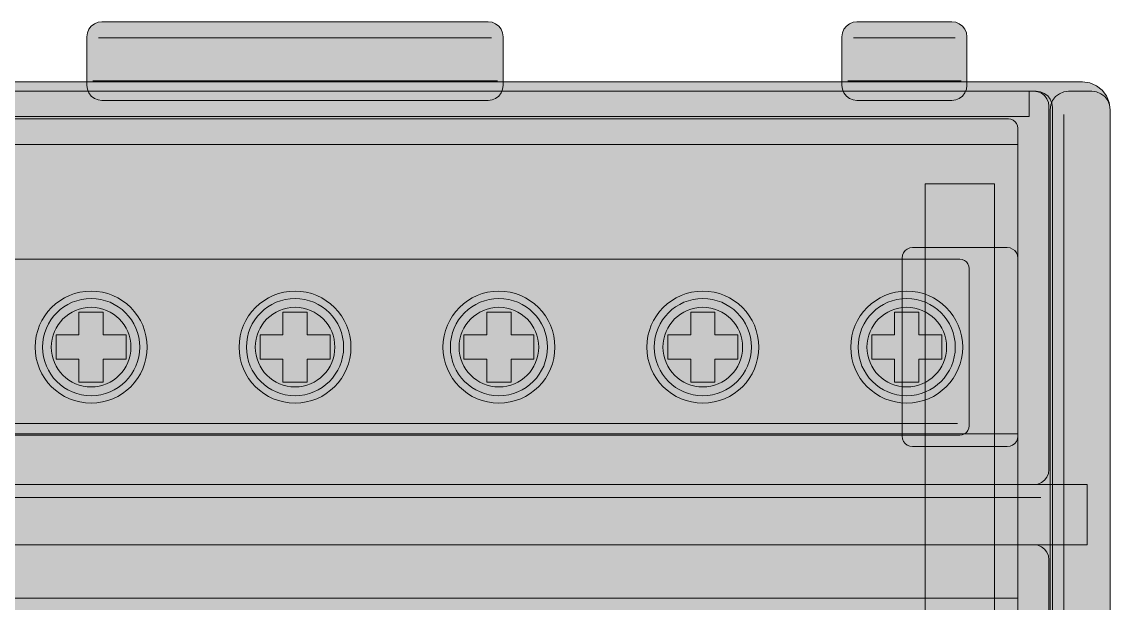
# Model space of a CAD drawing. Header units: millimetres. Extents: x 2517 to 4319, y 573 to 1664.
# Drawn here: x 2583.58 to 2630.65, y 676.32 to 701.44 of the extents above; entities that cross this region are included whole.
import ezdxf

# ---------------------------------------------------------------- set-up
doc = ezdxf.new("R2010")
doc.units = ezdxf.units.MM
for name, color, linetype, lineweight in [('EKF_DETAILS', 7, 'Continuous', 5), ('EKF_FILL', 7, 'Continuous', 5), ('EKF_OUTLINE', 7, 'Continuous', 13), ('EKF_TERMINALS', 7, 'Continuous', 5)]:
    doc.layers.add(name, color=color, linetype=linetype, lineweight=lineweight)

# ---------------------------------------------------------------- blocks, each defined once
blk = doc.blocks.new('EKF_CM_4x7')
at = {"layer": 'EKF_FILL', "true_color": 0x74745f}
for points in [[(43.6, 90.7), (43.768, 90.678), (43.925, 90.613), (44.06, 90.51), (44.163, 90.375), (44.228, 90.218), (44.25, 90.05), (44.25, 87.95), (44.228, 87.782), (44.163, 87.625), (44.06, 87.49), (43.925, 87.387), (43.768, 87.322), (43.6, 87.3), (26.9, 87.3), (26.732, 87.322), (26.575, 87.387), (26.44, 87.49), (26.337, 87.625), (26.272, 87.782), (26.25, 87.95), (26.25, 90.05), (26.272, 90.218), (26.337, 90.375), (26.44, 90.51), (26.575, 90.613), (26.732, 90.678), (26.9, 90.7)], [(63.65, 90.7), (63.818, 90.678), (63.975, 90.613), (64.11, 90.51), (64.213, 90.375), (64.278, 90.218), (64.3, 90.05), (64.3, 87.95), (64.278, 87.782), (64.213, 87.625), (64.11, 87.49), (63.975, 87.387), (63.818, 87.322), (63.65, 87.3), (59.55, 87.3), (59.382, 87.322), (59.225, 87.387), (59.09, 87.49), (58.987, 87.625), (58.922, 87.782), (58.9, 87.95), (58.9, 90.05), (58.922, 90.218), (58.987, 90.375), (59.09, 90.51), (59.225, 90.613), (59.382, 90.678), (59.55, 90.7)]]:
    blk.add_hatch(color=47, dxfattribs=at).paths.add_polyline_path(points)
at = {"layer": 'EKF_FILL', "true_color": 0xe3e8e5}
blk.add_hatch(color=254, dxfattribs=at).paths.add_polyline_path([(69.3, 88.1), (69.611, 88.059), (69.9, 87.939), (70.149, 87.749), (70.339, 87.5), (70.459, 87.211), (70.5, 86.9), (70.5, 1.2), (70.459, 0.889), (70.339, 0.6), (70.149, 0.351), (69.9, 0.161), (69.611, 0.041), (69.3, 0), (1.2, 0), (0.889, 0.041), (0.6, 0.161), (0.351, 0.351), (0.161, 0.6), (0.041, 0.889), (0, 1.2), (0, 86.9), (0.041, 87.211), (0.161, 87.5), (0.351, 87.749), (0.6, 87.939), (0.889, 88.059), (1.2, 88.1)])
at = {"layer": 'EKF_FILL', "true_color": 0x55564e}
blk.add_hatch(color=251, dxfattribs=at).paths.add_polyline_path([(67.3, 87.7), (67.481, 87.676), (67.65, 87.606), (67.795, 87.495), (67.906, 87.35), (67.976, 87.181), (68, 87), (68, 1.4), (67.976, 1.219), (67.906, 1.05), (67.795, 0.905), (67.65, 0.794), (67.481, 0.724), (67.3, 0.7), (3.2, 0.7), (3.019, 0.724), (2.85, 0.794), (2.705, 0.905), (2.594, 1.05), (2.524, 1.219), (2.5, 1.4), (2.5, 87), (2.524, 87.181), (2.594, 87.35), (2.705, 87.495), (2.85, 87.606), (3.019, 87.676), (3.2, 87.7)])
at = {"layer": 'EKF_FILL', "true_color": 0x797c6b}
blk.add_hatch(color=8, dxfattribs=at).paths.add_polyline_path([(3.5, 87.7), (67, 87.7), (67, 86.6), (3.5, 86.6)])
at = {"layer": 'EKF_FILL', "true_color": 0xe4e9e6}
blk.add_hatch(color=254, dxfattribs=at).paths.add_polyline_path([(69.7, 87.7), (69.907, 87.673), (70.1, 87.593), (70.266, 87.466), (70.393, 87.3), (70.473, 87.107), (70.5, 86.9), (70.5, 0.8), (70.473, 0.593), (70.393, 0.4), (70.266, 0.234), (70.1, 0.107), (69.907, 0.027), (69.7, 0), (68.7, 0), (68.493, 0.027), (68.3, 0.107), (68.134, 0.234), (68.007, 0.4), (67.927, 0.593), (67.9, 0.8), (67.9, 86.9), (67.927, 87.107), (68.007, 87.3), (68.134, 87.466), (68.3, 87.593), (68.493, 87.673), (68.7, 87.7)])
at = {"layer": 'EKF_FILL', "true_color": 0x8b8e81}
for points in [[(3.3, 86.9), (67.2, 86.9), (67.2, 85.7), (3.3, 85.7)], [(3.3, 67.3), (67.2, 67.3), (67.2, 66.1), (3.3, 66.1)]]:
    blk.add_hatch(color=252, dxfattribs=at).paths.add_polyline_path(points)
at = {"layer": 'EKF_FILL', "true_color": 0x66665a}
blk.add_hatch(color=251, dxfattribs=at).paths.add_polyline_path([(66.1, 86.5), (66.204, 86.486), (66.3, 86.446), (66.383, 86.383), (66.446, 86.3), (66.486, 86.204), (66.5, 86.1), (66.5, 2.3), (66.486, 2.196), (66.446, 2.1), (66.383, 2.017), (66.3, 1.954), (66.204, 1.914), (66.1, 1.9), (4.4, 1.9), (4.296, 1.914), (4.2, 1.954), (4.117, 2.017), (4.054, 2.1), (4.014, 2.196), (4, 2.3), (4, 86.1), (4.014, 86.204), (4.054, 86.3), (4.117, 86.383), (4.2, 86.446), (4.296, 86.486), (4.4, 86.5)])
at = {"layer": 'EKF_FILL', "true_color": 0x7d7d6d}
blk.add_hatch(color=8, dxfattribs=at).paths.add_polyline_path([(62.5, 83.7), (65.5, 83.7), (65.5, 5), (62.5, 5)])
at = {"layer": 'EKF_FILL', "true_color": 0x56594c}
blk.add_hatch(color=251, dxfattribs=at).paths.add_polyline_path([(66.05, 80.942), (66.166, 80.926), (66.275, 80.881), (66.368, 80.81), (66.44, 80.716), (66.485, 80.608), (66.5, 80.492), (66.5, 72.791), (66.485, 72.675), (66.44, 72.567), (66.368, 72.473), (66.275, 72.402), (66.166, 72.357), (66.05, 72.341), (61.95, 72.341), (61.834, 72.357), (61.725, 72.402), (61.632, 72.473), (61.56, 72.567), (61.515, 72.675), (61.5, 72.791), (61.5, 80.492), (61.515, 80.608), (61.56, 80.716), (61.632, 80.81), (61.725, 80.881), (61.834, 80.926), (61.95, 80.942)])
at = {"layer": 'EKF_FILL', "true_color": 0x8b805d}
blk.add_hatch(color=45, dxfattribs=at).paths.add_polyline_path([(64, 80.442), (64.104, 80.428), (64.2, 80.388), (64.283, 80.324), (64.346, 80.242), (64.386, 80.145), (64.4, 80.041), (64.4, 73.242), (64.386, 73.138), (64.346, 73.041), (64.283, 72.959), (64.2, 72.895), (64.104, 72.855), (64, 72.841), (6.5, 72.841), (6.396, 72.855), (6.3, 72.895), (6.217, 72.959), (6.154, 73.041), (6.114, 73.138), (6.1, 73.242), (6.1, 80.041), (6.114, 80.145), (6.154, 80.242), (6.217, 80.324), (6.3, 80.388), (6.396, 80.428), (6.5, 80.442)])
at = {"layer": 'EKF_FILL', "true_color": 0x625f4e}
for points in [[(28.853, 76.642), (28.833, 76.326), (28.771, 76.015), (28.669, 75.715), (28.529, 75.431), (28.353, 75.168), (28.145, 74.93), (27.907, 74.722), (27.643, 74.546), (27.359, 74.406), (27.06, 74.304), (26.749, 74.242), (26.433, 74.222), (26.117, 74.242), (25.807, 74.304), (25.507, 74.406), (25.223, 74.546), (24.96, 74.722), (24.722, 74.93), (24.513, 75.168), (24.338, 75.431), (24.198, 75.715), (24.096, 76.015), (24.034, 76.326), (24.013, 76.642), (24.034, 76.957), (24.096, 77.268), (24.198, 77.568), (24.338, 77.852), (24.513, 78.115), (24.722, 78.353), (24.96, 78.561), (25.223, 78.737), (25.507, 78.877), (25.807, 78.979), (26.117, 79.041), (26.433, 79.061), (26.749, 79.041), (27.06, 78.979), (27.359, 78.877), (27.643, 78.737), (27.907, 78.561), (28.145, 78.353), (28.353, 78.115), (28.529, 77.852), (28.669, 77.568), (28.771, 77.268), (28.833, 76.957)], [(37.67, 76.642), (37.649, 76.326), (37.588, 76.015), (37.486, 75.715), (37.346, 75.431), (37.17, 75.168), (36.961, 74.93), (36.723, 74.722), (36.46, 74.546), (36.176, 74.406), (35.876, 74.304), (35.566, 74.242), (35.25, 74.222), (34.934, 74.242), (34.624, 74.304), (34.324, 74.406), (34.04, 74.546), (33.777, 74.722), (33.539, 74.93), (33.33, 75.168), (33.154, 75.431), (33.014, 75.715), (32.912, 76.015), (32.851, 76.326), (32.83, 76.642), (32.851, 76.957), (32.912, 77.268), (33.014, 77.568), (33.154, 77.852), (33.33, 78.115), (33.539, 78.353), (33.777, 78.561), (34.04, 78.737), (34.324, 78.877), (34.624, 78.979), (34.934, 79.041), (35.25, 79.061), (35.566, 79.041), (35.876, 78.979), (36.176, 78.877), (36.46, 78.737), (36.723, 78.561), (36.961, 78.353), (37.17, 78.115), (37.346, 77.852), (37.486, 77.568), (37.588, 77.268), (37.649, 76.957)], [(46.487, 76.642), (46.466, 76.326), (46.404, 76.015), (46.302, 75.715), (46.162, 75.431), (45.987, 75.168), (45.778, 74.93), (45.54, 74.722), (45.277, 74.546), (44.993, 74.406), (44.693, 74.304), (44.383, 74.242), (44.067, 74.222), (43.751, 74.242), (43.44, 74.304), (43.141, 74.406), (42.857, 74.546), (42.593, 74.722), (42.355, 74.93), (42.147, 75.168), (41.971, 75.431), (41.831, 75.715), (41.729, 76.015), (41.667, 76.326), (41.647, 76.642), (41.667, 76.957), (41.729, 77.268), (41.831, 77.568), (41.971, 77.852), (42.147, 78.115), (42.355, 78.353), (42.593, 78.561), (42.857, 78.737), (43.141, 78.877), (43.44, 78.979), (43.751, 79.041), (44.067, 79.061), (44.383, 79.041), (44.693, 78.979), (44.993, 78.877), (45.277, 78.737), (45.54, 78.561), (45.778, 78.353), (45.987, 78.115), (46.162, 77.852), (46.302, 77.568), (46.404, 77.268), (46.466, 76.957)], [(55.303, 76.642), (55.283, 76.326), (55.221, 76.015), (55.119, 75.715), (54.979, 75.431), (54.803, 75.168), (54.595, 74.93), (54.357, 74.722), (54.093, 74.546), (53.809, 74.406), (53.51, 74.304), (53.199, 74.242), (52.883, 74.222), (52.567, 74.242), (52.257, 74.304), (51.957, 74.406), (51.673, 74.546), (51.41, 74.722), (51.172, 74.93), (50.963, 75.168), (50.788, 75.431), (50.648, 75.715), (50.546, 76.015), (50.484, 76.326), (50.463, 76.642), (50.484, 76.957), (50.546, 77.268), (50.648, 77.568), (50.788, 77.852), (50.963, 78.115), (51.172, 78.353), (51.41, 78.561), (51.673, 78.737), (51.957, 78.877), (52.257, 78.979), (52.567, 79.041), (52.883, 79.061), (53.199, 79.041), (53.51, 78.979), (53.809, 78.877), (54.093, 78.737), (54.357, 78.561), (54.595, 78.353), (54.803, 78.115), (54.979, 77.852), (55.119, 77.568), (55.221, 77.268), (55.283, 76.957)], [(64.12, 76.642), (64.099, 76.326), (64.038, 76.015), (63.936, 75.715), (63.796, 75.431), (63.62, 75.168), (63.411, 74.93), (63.173, 74.722), (62.91, 74.546), (62.626, 74.406), (62.326, 74.304), (62.016, 74.242), (61.7, 74.222), (61.384, 74.242), (61.074, 74.304), (60.774, 74.406), (60.49, 74.546), (60.227, 74.722), (59.989, 74.93), (59.78, 75.168), (59.604, 75.431), (59.464, 75.715), (59.362, 76.015), (59.301, 76.326), (59.28, 76.642), (59.301, 76.957), (59.362, 77.268), (59.464, 77.568), (59.604, 77.852), (59.78, 78.115), (59.989, 78.353), (60.227, 78.561), (60.49, 78.737), (60.774, 78.877), (61.074, 78.979), (61.384, 79.041), (61.7, 79.061), (62.016, 79.041), (62.326, 78.979), (62.626, 78.877), (62.91, 78.737), (63.173, 78.561), (63.411, 78.353), (63.62, 78.115), (63.796, 77.852), (63.936, 77.568), (64.038, 77.268), (64.099, 76.957)]]:
    blk.add_hatch(color=251, dxfattribs=at).paths.add_polyline_path(points)
at = {"layer": 'EKF_FILL', "true_color": 0x909087}
for points in [[(28.533, 76.642), (28.515, 76.367), (28.462, 76.098), (28.373, 75.838), (28.252, 75.591), (28.099, 75.363), (27.918, 75.157), (27.712, 74.975), (27.483, 74.823), (27.237, 74.701), (26.977, 74.613), (26.707, 74.559), (26.433, 74.541), (26.159, 74.559), (25.89, 74.613), (25.63, 74.701), (25.383, 74.823), (25.155, 74.975), (24.948, 75.157), (24.767, 75.363), (24.615, 75.591), (24.493, 75.838), (24.405, 76.098), (24.351, 76.367), (24.333, 76.642), (24.351, 76.916), (24.405, 77.185), (24.493, 77.445), (24.615, 77.692), (24.767, 77.92), (24.948, 78.126), (25.155, 78.308), (25.383, 78.46), (25.63, 78.582), (25.89, 78.67), (26.159, 78.724), (26.433, 78.742), (26.707, 78.724), (26.977, 78.67), (27.237, 78.582), (27.483, 78.46), (27.712, 78.308), (27.918, 78.126), (28.099, 77.92), (28.252, 77.692), (28.373, 77.445), (28.462, 77.185), (28.515, 76.916)], [(37.35, 76.642), (37.332, 76.367), (37.278, 76.098), (37.19, 75.838), (37.069, 75.591), (36.916, 75.363), (36.735, 75.157), (36.528, 74.975), (36.3, 74.823), (36.054, 74.701), (35.794, 74.613), (35.524, 74.559), (35.25, 74.541), (34.976, 74.559), (34.706, 74.613), (34.446, 74.701), (34.2, 74.823), (33.972, 74.975), (33.765, 75.157), (33.584, 75.363), (33.431, 75.591), (33.31, 75.838), (33.222, 76.098), (33.168, 76.367), (33.15, 76.642), (33.168, 76.916), (33.222, 77.185), (33.31, 77.445), (33.431, 77.692), (33.584, 77.92), (33.765, 78.126), (33.972, 78.308), (34.2, 78.46), (34.446, 78.582), (34.706, 78.67), (34.976, 78.724), (35.25, 78.742), (35.524, 78.724), (35.794, 78.67), (36.054, 78.582), (36.3, 78.46), (36.528, 78.308), (36.735, 78.126), (36.916, 77.92), (37.069, 77.692), (37.19, 77.445), (37.278, 77.185), (37.332, 76.916)], [(46.167, 76.642), (46.149, 76.367), (46.095, 76.098), (46.007, 75.838), (45.885, 75.591), (45.733, 75.363), (45.552, 75.157), (45.345, 74.975), (45.117, 74.823), (44.87, 74.701), (44.61, 74.613), (44.341, 74.559), (44.067, 74.541), (43.793, 74.559), (43.523, 74.613), (43.263, 74.701), (43.017, 74.823), (42.788, 74.975), (42.582, 75.157), (42.401, 75.363), (42.248, 75.591), (42.127, 75.838), (42.038, 76.098), (41.985, 76.367), (41.967, 76.642), (41.985, 76.916), (42.038, 77.185), (42.127, 77.445), (42.248, 77.692), (42.401, 77.92), (42.582, 78.126), (42.788, 78.308), (43.017, 78.46), (43.263, 78.582), (43.523, 78.67), (43.793, 78.724), (44.067, 78.742), (44.341, 78.724), (44.61, 78.67), (44.87, 78.582), (45.117, 78.46), (45.345, 78.308), (45.552, 78.126), (45.733, 77.92), (45.885, 77.692), (46.007, 77.445), (46.095, 77.185), (46.149, 76.916)], [(54.983, 76.642), (54.965, 76.367), (54.912, 76.098), (54.823, 75.838), (54.702, 75.591), (54.549, 75.363), (54.368, 75.157), (54.162, 74.975), (53.933, 74.823), (53.687, 74.701), (53.427, 74.613), (53.157, 74.559), (52.883, 74.541), (52.609, 74.559), (52.34, 74.613), (52.08, 74.701), (51.833, 74.823), (51.605, 74.975), (51.398, 75.157), (51.217, 75.363), (51.065, 75.591), (50.943, 75.838), (50.855, 76.098), (50.801, 76.367), (50.783, 76.642), (50.801, 76.916), (50.855, 77.185), (50.943, 77.445), (51.065, 77.692), (51.217, 77.92), (51.398, 78.126), (51.605, 78.308), (51.833, 78.46), (52.08, 78.582), (52.34, 78.67), (52.609, 78.724), (52.883, 78.742), (53.157, 78.724), (53.427, 78.67), (53.687, 78.582), (53.933, 78.46), (54.162, 78.308), (54.368, 78.126), (54.549, 77.92), (54.702, 77.692), (54.823, 77.445), (54.912, 77.185), (54.965, 76.916)], [(63.8, 76.642), (63.782, 76.367), (63.728, 76.098), (63.64, 75.838), (63.519, 75.591), (63.366, 75.363), (63.185, 75.157), (62.978, 74.975), (62.75, 74.823), (62.504, 74.701), (62.244, 74.613), (61.974, 74.559), (61.7, 74.541), (61.426, 74.559), (61.156, 74.613), (60.896, 74.701), (60.65, 74.823), (60.422, 74.975), (60.215, 75.157), (60.034, 75.363), (59.881, 75.591), (59.76, 75.838), (59.672, 76.098), (59.618, 76.367), (59.6, 76.642), (59.618, 76.916), (59.672, 77.185), (59.76, 77.445), (59.881, 77.692), (60.034, 77.92), (60.215, 78.126), (60.422, 78.308), (60.65, 78.46), (60.896, 78.582), (61.156, 78.67), (61.426, 78.724), (61.7, 78.742), (61.974, 78.724), (62.244, 78.67), (62.504, 78.582), (62.75, 78.46), (62.978, 78.308), (63.185, 78.126), (63.366, 77.92), (63.519, 77.692), (63.64, 77.445), (63.728, 77.185), (63.782, 76.916)]]:
    blk.add_hatch(color=252, dxfattribs=at).paths.add_polyline_path(points)
at = {"layer": 'EKF_FILL', "true_color": 0x797d75}
for points in [[(28.155, 76.642), (28.141, 76.417), (28.097, 76.196), (28.024, 75.983), (27.925, 75.781), (27.799, 75.593), (27.651, 75.424), (27.482, 75.275), (27.294, 75.15), (27.092, 75.051), (26.879, 74.978), (26.658, 74.934), (26.433, 74.919), (26.209, 74.934), (25.988, 74.978), (25.774, 75.051), (25.572, 75.15), (25.385, 75.275), (25.216, 75.424), (25.067, 75.593), (24.942, 75.781), (24.842, 75.983), (24.77, 76.196), (24.726, 76.417), (24.711, 76.642), (24.726, 76.866), (24.77, 77.087), (24.842, 77.3), (24.942, 77.502), (25.067, 77.69), (25.216, 77.859), (25.385, 78.008), (25.572, 78.133), (25.774, 78.232), (25.988, 78.305), (26.209, 78.349), (26.433, 78.364), (26.658, 78.349), (26.879, 78.305), (27.092, 78.232), (27.294, 78.133), (27.482, 78.008), (27.651, 77.859), (27.799, 77.69), (27.925, 77.502), (28.024, 77.3), (28.097, 77.087), (28.141, 76.866)], [(36.972, 76.642), (36.957, 76.417), (36.913, 76.196), (36.841, 75.983), (36.741, 75.781), (36.616, 75.593), (36.468, 75.424), (36.298, 75.275), (36.111, 75.15), (35.909, 75.051), (35.696, 74.978), (35.475, 74.934), (35.25, 74.919), (35.025, 74.934), (34.804, 74.978), (34.591, 75.051), (34.389, 75.15), (34.202, 75.275), (34.032, 75.424), (33.884, 75.593), (33.759, 75.781), (33.659, 75.983), (33.587, 76.196), (33.543, 76.417), (33.528, 76.642), (33.543, 76.866), (33.587, 77.087), (33.659, 77.3), (33.759, 77.502), (33.884, 77.69), (34.032, 77.859), (34.202, 78.008), (34.389, 78.133), (34.591, 78.232), (34.804, 78.305), (35.025, 78.349), (35.25, 78.364), (35.475, 78.349), (35.696, 78.305), (35.909, 78.232), (36.111, 78.133), (36.298, 78.008), (36.468, 77.859), (36.616, 77.69), (36.741, 77.502), (36.841, 77.3), (36.913, 77.087), (36.957, 76.866)], [(45.789, 76.642), (45.774, 76.417), (45.73, 76.196), (45.658, 75.983), (45.558, 75.781), (45.433, 75.593), (45.284, 75.424), (45.115, 75.275), (44.928, 75.15), (44.726, 75.051), (44.512, 74.978), (44.291, 74.934), (44.067, 74.919), (43.842, 74.934), (43.621, 74.978), (43.408, 75.051), (43.206, 75.15), (43.018, 75.275), (42.849, 75.424), (42.701, 75.593), (42.575, 75.781), (42.476, 75.983), (42.403, 76.196), (42.359, 76.417), (42.345, 76.642), (42.359, 76.866), (42.403, 77.087), (42.476, 77.3), (42.575, 77.502), (42.701, 77.69), (42.849, 77.859), (43.018, 78.008), (43.206, 78.133), (43.408, 78.232), (43.621, 78.305), (43.842, 78.349), (44.067, 78.364), (44.291, 78.349), (44.512, 78.305), (44.726, 78.232), (44.928, 78.133), (45.115, 78.008), (45.284, 77.859), (45.433, 77.69), (45.558, 77.502), (45.658, 77.3), (45.73, 77.087), (45.774, 76.866)], [(54.605, 76.642), (54.591, 76.417), (54.547, 76.196), (54.474, 75.983), (54.375, 75.781), (54.249, 75.593), (54.101, 75.424), (53.932, 75.275), (53.744, 75.15), (53.542, 75.051), (53.329, 74.978), (53.108, 74.934), (52.883, 74.919), (52.659, 74.934), (52.438, 74.978), (52.224, 75.051), (52.022, 75.15), (51.835, 75.275), (51.666, 75.424), (51.517, 75.593), (51.392, 75.781), (51.292, 75.983), (51.22, 76.196), (51.176, 76.417), (51.161, 76.642), (51.176, 76.866), (51.22, 77.087), (51.292, 77.3), (51.392, 77.502), (51.517, 77.69), (51.666, 77.859), (51.835, 78.008), (52.022, 78.133), (52.224, 78.232), (52.438, 78.305), (52.659, 78.349), (52.883, 78.364), (53.108, 78.349), (53.329, 78.305), (53.542, 78.232), (53.744, 78.133), (53.932, 78.008), (54.101, 77.859), (54.249, 77.69), (54.375, 77.502), (54.474, 77.3), (54.547, 77.087), (54.591, 76.866)], [(63.422, 76.642), (63.407, 76.417), (63.363, 76.196), (63.291, 75.983), (63.191, 75.781), (63.066, 75.593), (62.918, 75.424), (62.748, 75.275), (62.561, 75.15), (62.359, 75.051), (62.146, 74.978), (61.925, 74.934), (61.7, 74.919), (61.475, 74.934), (61.254, 74.978), (61.041, 75.051), (60.839, 75.15), (60.652, 75.275), (60.482, 75.424), (60.334, 75.593), (60.209, 75.781), (60.109, 75.983), (60.037, 76.196), (59.993, 76.417), (59.978, 76.642), (59.993, 76.866), (60.037, 77.087), (60.109, 77.3), (60.209, 77.502), (60.334, 77.69), (60.482, 77.859), (60.652, 78.008), (60.839, 78.133), (61.041, 78.232), (61.254, 78.305), (61.475, 78.349), (61.7, 78.364), (61.925, 78.349), (62.146, 78.305), (62.359, 78.232), (62.561, 78.133), (62.748, 78.008), (62.918, 77.859), (63.066, 77.69), (63.191, 77.502), (63.291, 77.3), (63.363, 77.087), (63.407, 76.866)]]:
    blk.add_hatch(color=8, dxfattribs=at).paths.add_polyline_path(points)
at = {"layer": 'EKF_FILL', "true_color": 0x40473f}
for points in [[(25.908, 78.154), (26.958, 78.154), (26.958, 77.166), (27.945, 77.166), (27.945, 76.117), (26.958, 76.117), (26.958, 75.13), (25.908, 75.13), (25.908, 76.117), (24.921, 76.117), (24.921, 77.166), (25.908, 77.166)], [(34.725, 78.154), (35.775, 78.154), (35.775, 77.166), (36.762, 77.166), (36.762, 76.117), (35.775, 76.117), (35.775, 75.13), (34.725, 75.13), (34.725, 76.117), (33.738, 76.117), (33.738, 77.166), (34.725, 77.166)], [(43.542, 78.154), (44.592, 78.154), (44.592, 77.166), (45.579, 77.166), (45.579, 76.117), (44.592, 76.117), (44.592, 75.13), (43.542, 75.13), (43.542, 76.117), (42.555, 76.117), (42.555, 77.166), (43.542, 77.166)], [(52.358, 78.154), (53.408, 78.154), (53.408, 77.166), (54.395, 77.166), (54.395, 76.117), (53.408, 76.117), (53.408, 75.13), (52.358, 75.13), (52.358, 76.117), (51.371, 76.117), (51.371, 77.166), (52.358, 77.166)], [(61.175, 78.154), (62.225, 78.154), (62.225, 77.166), (63.212, 77.166), (63.212, 76.117), (62.225, 76.117), (62.225, 75.13), (61.175, 75.13), (61.175, 76.117), (60.188, 76.117), (60.188, 77.166), (61.175, 77.166)]]:
    blk.add_hatch(color=69, dxfattribs=at).paths.add_polyline_path(points)
at = {"layer": 'EKF_FILL', "true_color": 0x383e35}
blk.add_hatch(color=250, dxfattribs=at).paths.add_polyline_path([(3.1, 72.7), (67.4, 72.7), (67.4, 71.2), (3.1, 71.2)])
at = {"layer": 'EKF_FILL', "true_color": 0x343930}
blk.add_hatch(color=250, dxfattribs=at).paths.add_polyline_path([(1, 70.7), (69.5, 70.7), (69.5, 68.1), (1, 68.1)])
at = {"layer": 'EKF_DETAILS', "color": 253, "lineweight": 5, "true_color": 0xbeb69b}
for p, q in [((26.75, 90), (43.75, 90)), ((59.4, 90), (63.8, 90))]:
    blk.add_line(p, q, dxfattribs=at)
at = {"layer": 'EKF_DETAILS', "color": 250, "lineweight": 5, "true_color": 0x292f27}
for p, q in [((26.5, 88.15), (44, 88.15)), ((59.15, 88.15), (64.05, 88.15))]:
    blk.add_line(p, q, dxfattribs=at)
at = {"layer": 'EKF_DETAILS', "color": 7, "lineweight": 5, "true_color": 0xffffff}
blk.add_line((68.5, 86.7), (68.5, 1), dxfattribs=at)
at = {"layer": 'EKF_DETAILS', "color": 253, "lineweight": 5, "true_color": 0xacafa4}
for p, q in [((4, 85.4), (66.5, 85.4)), ((4, 65.8), (66.5, 65.8))]:
    blk.add_line(p, q, dxfattribs=at)
at = {"layer": 'EKF_DETAILS', "color": 252, "lineweight": 5, "true_color": 0x9a9d8e}
blk.add_line((4, 72.9), (66.5, 72.9), dxfattribs=at)
at = {"layer": 'EKF_DETAILS', "color": 252, "lineweight": 5, "true_color": 0x8b9083}
blk.add_line((3, 70.15), (67.5, 70.15), dxfattribs=at)
at = {"layer": 'EKF_DETAILS', "color": 250, "lineweight": 5, "true_color": 0x31372c}
for points in [[(43.6, 90.7), (43.768, 90.678), (43.925, 90.613), (44.06, 90.51), (44.163, 90.375), (44.228, 90.218), (44.25, 90.05), (44.25, 87.95), (44.228, 87.782), (44.163, 87.625), (44.06, 87.49), (43.925, 87.387), (43.768, 87.322), (43.6, 87.3), (26.9, 87.3), (26.732, 87.322), (26.575, 87.387), (26.44, 87.49), (26.337, 87.625), (26.272, 87.782), (26.25, 87.95), (26.25, 90.05), (26.272, 90.218), (26.337, 90.375), (26.44, 90.51), (26.575, 90.613), (26.732, 90.678), (26.9, 90.7)], [(63.65, 90.7), (63.818, 90.678), (63.975, 90.613), (64.11, 90.51), (64.213, 90.375), (64.278, 90.218), (64.3, 90.05), (64.3, 87.95), (64.278, 87.782), (64.213, 87.625), (64.11, 87.49), (63.975, 87.387), (63.818, 87.322), (63.65, 87.3), (59.55, 87.3), (59.382, 87.322), (59.225, 87.387), (59.09, 87.49), (58.987, 87.625), (58.922, 87.782), (58.9, 87.95), (58.9, 90.05), (58.922, 90.218), (58.987, 90.375), (59.09, 90.51), (59.225, 90.613), (59.382, 90.678), (59.55, 90.7)]]:
    blk.add_lwpolyline(points, close=True, dxfattribs=at)
at = {"layer": 'EKF_DETAILS', "color": 250, "lineweight": 5, "true_color": 0x282d29}
blk.add_lwpolyline([(2.5, 1.4), (2.5, 87), (2.524, 87.181), (2.594, 87.35), (2.705, 87.495), (2.85, 87.606), (3.019, 87.676), (3.2, 87.7), (67.3, 87.7), (67.481, 87.676), (67.65, 87.606), (67.795, 87.495), (67.906, 87.35), (67.976, 87.181), (68, 87), (68, 1.4)], dxfattribs=at)
at = {"layer": 'EKF_DETAILS', "color": 250, "lineweight": 5, "true_color": 0x30372f}
for points in [[(3.3, 87.7), (67.2, 87.7), (67.368, 87.678), (67.525, 87.613), (67.66, 87.51), (67.763, 87.375), (67.828, 87.218), (67.85, 87.05), (67.85, 71.35), (67.828, 71.182), (67.763, 71.025), (67.66, 70.89), (67.525, 70.787), (67.368, 70.722), (67.2, 70.7), (3.3, 70.7)], [(3.3, 68.1), (67.2, 68.1), (67.368, 68.078), (67.525, 68.013), (67.66, 67.91), (67.763, 67.775), (67.828, 67.618), (67.85, 67.45), (67.85, 24.15), (67.828, 23.982), (67.763, 23.825), (67.66, 23.69), (67.525, 23.587), (67.368, 23.522), (67.2, 23.5), (3.3, 23.5)]]:
    blk.add_lwpolyline(points, dxfattribs=at)
at = {"layer": 'EKF_DETAILS', "color": 250, "lineweight": 5, "true_color": 0x373e31}
blk.add_lwpolyline([(3.5, 87.7), (67, 87.7), (67, 86.6), (3.5, 86.6)], close=True, dxfattribs=at)
at = {"layer": 'EKF_DETAILS', "color": 251, "lineweight": 5, "true_color": 0x485046}
blk.add_lwpolyline([(67.9, 0.8), (67.9, 86.9), (67.927, 87.107), (68.007, 87.3), (68.134, 87.466), (68.3, 87.593), (68.493, 87.673), (68.7, 87.7), (69.7, 87.7), (69.907, 87.673), (70.1, 87.593), (70.266, 87.466), (70.393, 87.3), (70.473, 87.107), (70.5, 86.9), (70.5, 0.8)], dxfattribs=at)
at = {"layer": 'EKF_DETAILS', "color": 252, "lineweight": 5, "true_color": 0x8e9188}
blk.add_lwpolyline([(4, 2.3), (4, 86.1), (4.014, 86.204), (4.054, 86.3), (4.117, 86.383), (4.2, 86.446), (4.296, 86.486), (4.4, 86.5), (66.1, 86.5), (66.204, 86.486), (66.3, 86.446), (66.383, 86.383), (66.446, 86.3), (66.486, 86.204), (66.5, 86.1), (66.5, 2.3)], dxfattribs=at)
at = {"layer": 'EKF_DETAILS', "color": 59, "lineweight": 5, "true_color": 0x484d42}
blk.add_lwpolyline([(62.5, 83.7), (65.5, 83.7), (65.5, 5), (62.5, 5)], close=True, dxfattribs=at)
at = {"layer": 'EKF_DETAILS', "color": 69, "lineweight": 5, "true_color": 0x40463b}
blk.add_lwpolyline([(66.05, 80.942), (66.166, 80.926), (66.275, 80.881), (66.368, 80.81), (66.44, 80.716), (66.485, 80.608), (66.5, 80.492), (66.5, 72.791), (66.485, 72.675), (66.44, 72.567), (66.368, 72.473), (66.275, 72.402), (66.166, 72.357), (66.05, 72.341), (61.95, 72.341), (61.834, 72.357), (61.725, 72.402), (61.632, 72.473), (61.56, 72.567), (61.515, 72.675), (61.5, 72.791), (61.5, 80.492), (61.515, 80.608), (61.56, 80.716), (61.632, 80.81), (61.725, 80.881), (61.834, 80.926), (61.95, 80.942)], close=True, dxfattribs=at)
at = {"layer": 'EKF_DETAILS', "color": 250, "lineweight": 5, "true_color": 0x292f28}
blk.add_lwpolyline([(1, 70.7), (69.5, 70.7), (69.5, 68.1), (1, 68.1)], close=True, dxfattribs=at)
at = {"layer": 'EKF_OUTLINE', "color": 250, "lineweight": 13, "true_color": 0x303733}
blk.add_lwpolyline([(0, 1.2), (0, 86.9), (0.041, 87.211), (0.161, 87.5), (0.351, 87.749), (0.6, 87.939), (0.889, 88.059), (1.2, 88.1), (69.3, 88.1), (69.611, 88.059), (69.9, 87.939), (70.149, 87.749), (70.339, 87.5), (70.459, 87.211), (70.5, 86.9), (70.5, 1.2)], dxfattribs=at)
at = {"layer": 'EKF_TERMINALS', "color": 33, "lineweight": 5, "true_color": 0xb1a078}
blk.add_line((6.6, 73.341), (63.9, 73.341), dxfattribs=at)
at = {"layer": 'EKF_TERMINALS', "color": 59, "lineweight": 5, "true_color": 0x4b4e3f}
blk.add_lwpolyline([(6.5, 80.442), (64, 80.442), (64.104, 80.428), (64.2, 80.388), (64.283, 80.324), (64.346, 80.242), (64.386, 80.145), (64.4, 80.041), (64.4, 73.242), (64.386, 73.138), (64.346, 73.041), (64.283, 72.959), (64.2, 72.895), (64.104, 72.855), (64, 72.841), (6.5, 72.841)], dxfattribs=at)
at = {"layer": 'EKF_TERMINALS', "color": 250, "lineweight": 5, "true_color": 0x333a33}
for points in [[(25.908, 78.154), (26.958, 78.154), (26.958, 77.166), (27.945, 77.166), (27.945, 76.117), (26.958, 76.117), (26.958, 75.13), (25.908, 75.13), (25.908, 76.117), (24.921, 76.117), (24.921, 77.166), (25.908, 77.166)], [(34.725, 78.154), (35.775, 78.154), (35.775, 77.166), (36.762, 77.166), (36.762, 76.117), (35.775, 76.117), (35.775, 75.13), (34.725, 75.13), (34.725, 76.117), (33.738, 76.117), (33.738, 77.166), (34.725, 77.166)], [(43.542, 78.154), (44.592, 78.154), (44.592, 77.166), (45.579, 77.166), (45.579, 76.117), (44.592, 76.117), (44.592, 75.13), (43.542, 75.13), (43.542, 76.117), (42.555, 76.117), (42.555, 77.166), (43.542, 77.166)], [(52.358, 78.154), (53.408, 78.154), (53.408, 77.166), (54.395, 77.166), (54.395, 76.117), (53.408, 76.117), (53.408, 75.13), (52.358, 75.13), (52.358, 76.117), (51.371, 76.117), (51.371, 77.166), (52.358, 77.166)], [(61.175, 78.154), (62.225, 78.154), (62.225, 77.166), (63.212, 77.166), (63.212, 76.117), (62.225, 76.117), (62.225, 75.13), (61.175, 75.13), (61.175, 76.117), (60.188, 76.117), (60.188, 77.166), (61.175, 77.166)]]:
    blk.add_lwpolyline(points, close=True, dxfattribs=at)
at = {"layer": 'EKF_TERMINALS', "color": 250, "lineweight": 5, "true_color": 0x383a35}
for centre, radius in [((26.433, 76.642), 2.42), ((26.433, 76.642), 2.1), ((35.25, 76.642), 2.42), ((35.25, 76.642), 2.1), ((44.067, 76.642), 2.42), ((44.067, 76.642), 2.1), ((52.883, 76.642), 2.42), ((52.883, 76.642), 2.1), ((61.7, 76.642), 2.42), ((61.7, 76.642), 2.1), ((26.433, 76.642), 1.722), ((35.25, 76.642), 1.722), ((44.067, 76.642), 1.722), ((52.883, 76.642), 1.722), ((61.7, 76.642), 1.722)]:
    blk.add_circle(centre, radius, dxfattribs=at)
blk = doc.blocks.new('*U40')
blk.add_blockref('EKF_CM_4x7', (0, 0))

msp = doc.modelspace()

# ---------------------------------------------------------------- block references
msp.add_blockref('*U40', (2560.15, 610.74))

doc.saveas('drawing.dxf')
